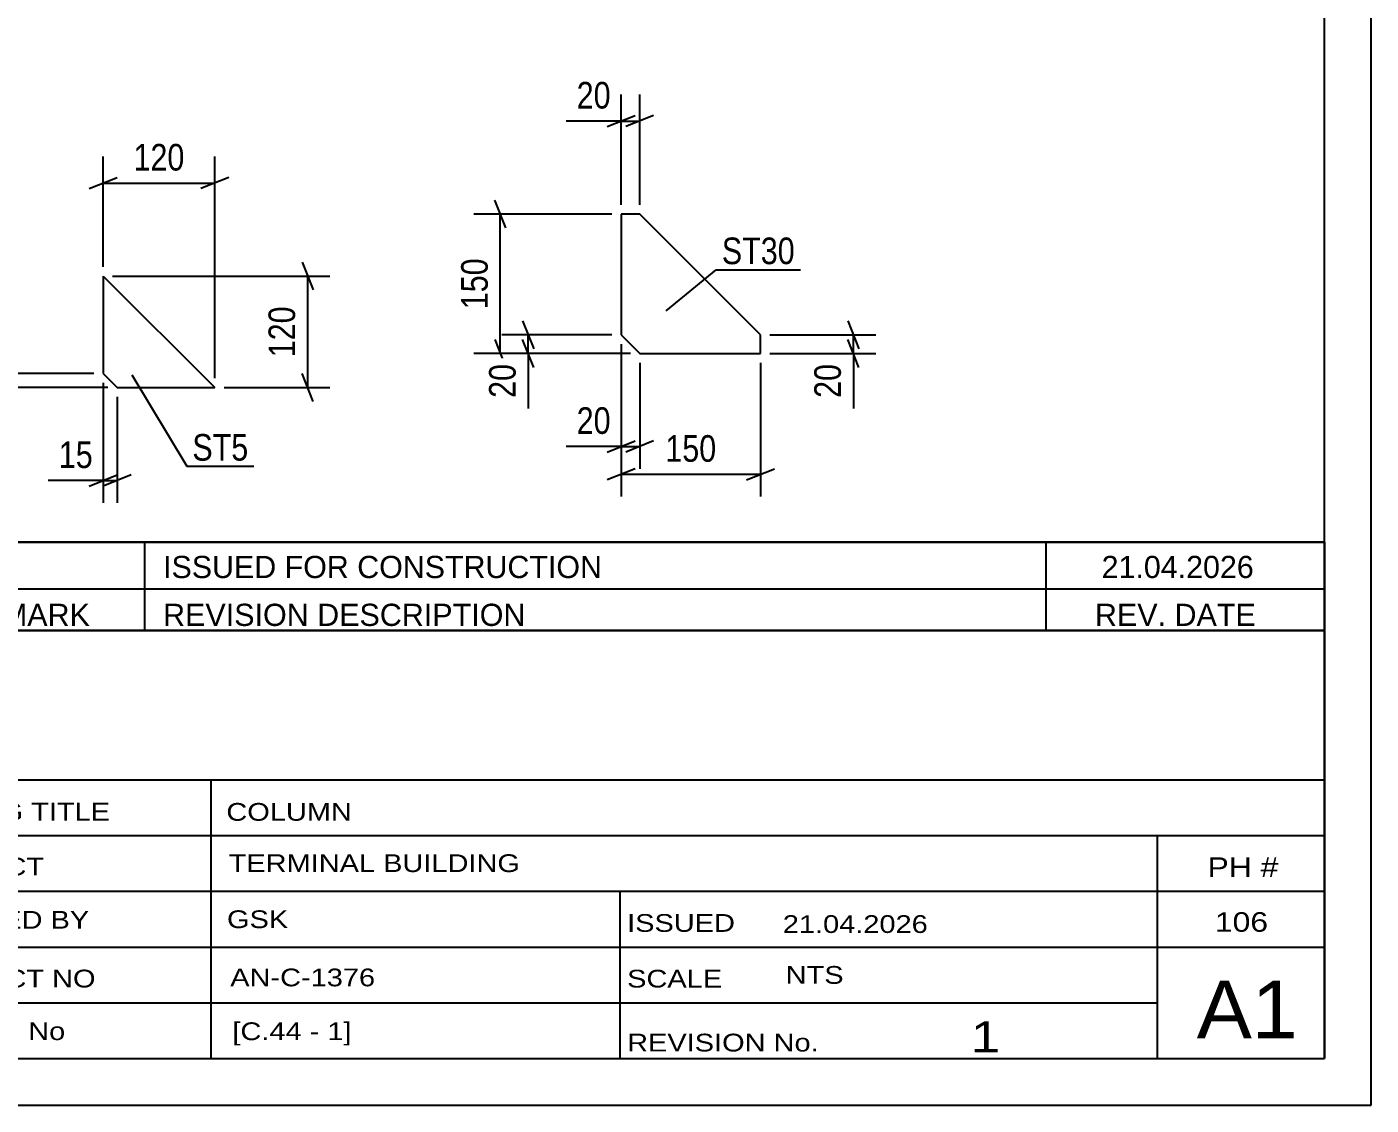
# Model space of a CAD drawing. Header units: millimetres. Extents: x 0 to 420, y 0 to 297.
# Drawn here: x 275.3 to 420, y 0 to 116 of the extents above; entities that cross this region are included whole.
import ezdxf

# ---------------------------------------------------------------- set-up
doc = ezdxf.new("R2010")
doc.units = ezdxf.units.MM
doc.styles.add('Arial Narrow', font='ARIALN.TTF', dxfattribs={"height": 0.2})

# ---------------------------------------------------------------- blocks, each defined once
blk = doc.blocks.new('Unknown-284859404-1134')
at = {"color": 5, "linetype": 'Continuous'}
for p, q in [((420, 0), (420, 297)), ((415, 5), (415, 292)), ((5, 5), (415, 5)), ((0, 0), (420, 0))]:
    blk.add_line(p, q, dxfattribs=at)
blk = doc.blocks.new('Part-284859404-5573 - 5572')
at = {"color": 2, "linetype": 'Continuous'}
for p, q in [((341.29, 95.86), (339.29, 95.86)), ((339.29, 95.86), (339.29, 82.86)), ((354.29, 82.86), (341.29, 95.86)), ((339.29, 82.86), (341.29, 80.86)), ((354.29, 80.86), (354.29, 82.86)), ((341.29, 80.86), (354.29, 80.86))]:
    blk.add_line(p, q, dxfattribs=at)
blk = doc.blocks.new('Part-284859404-5630 - 5629')
at = {"color": 2, "linetype": 'Continuous'}
for p, q in [((283.56, 89.19), (283.56, 78.69)), ((283.56, 89.19), (295.56, 77.19)), ((283.56, 78.69), (285.06, 77.19)), ((285.06, 77.19), (295.56, 77.19))]:
    blk.add_line(p, q, dxfattribs=at)
blk = doc.blocks.new('StraightDimension-284859404-5780 - 5572')
at = {"color": 7, "linetype": 'Continuous'}
for p, q in [((326.89, 94.36), (325.69, 97.36)), ((338.29, 95.86), (323.44, 95.86)), ((326.29, 80.86), (326.29, 95.86)), ((325.69, 82.36), (326.89, 79.36)), ((340.29, 80.86), (323.44, 80.86))]:
    blk.add_line(p, q, dxfattribs=at)
at = {"color": 0}
blk.add_wipeout([(325.54, 91.7), (321.34, 91.7), (321.34, 85.02), (325.54, 85.02)], dxfattribs=at)
at = {"color": 3, "style": 'Arial Narrow'}
blk.add_text('150', height=2.863, rotation=90.0002, dxfattribs=at).set_placement((324.94, 85.62))
blk = doc.blocks.new('StraightDimension-284859404-5772 - 5572')
at = {"color": 7, "linetype": 'Continuous'}
for p, q in [((328.69, 84.36), (329.89, 81.36)), ((338.29, 82.86), (326.44, 82.86)), ((329.29, 80.86), (329.29, 82.86)), ((329.89, 79.36), (328.69, 82.36)), ((340.29, 80.86), (326.44, 80.86)), ((329.29, 80.86), (329.29, 74.95)), ((329.29, 80.86), (329.29, 74.95))]:
    blk.add_line(p, q, dxfattribs=at)
at = {"color": 0}
blk.add_wipeout([(328.54, 80.33), (324.34, 80.33), (324.34, 75.48), (328.54, 75.48)], dxfattribs=at)
at = {"color": 3, "style": 'Arial Narrow'}
blk.add_text('20', height=2.863, rotation=90.0002, dxfattribs=at).set_placement((327.94, 76.08))
blk = doc.blocks.new('StraightDimension-284859404-5764 - 5572')
at = {"color": 7, "linetype": 'Continuous'}
for p, q in [((339.29, 81.86), (339.29, 68.46)), ((341.29, 79.86), (341.29, 68.46)), ((337.79, 70.26), (340.79, 71.46)), ((342.79, 71.46), (339.79, 70.26)), ((339.29, 70.86), (333.38, 70.86)), ((339.29, 70.86), (333.38, 70.86)), ((339.29, 70.86), (341.29, 70.86))]:
    blk.add_line(p, q, dxfattribs=at)
at = {"color": 0}
blk.add_wipeout([(338.76, 71.61), (338.76, 75.81), (333.91, 75.81), (333.91, 71.61)], dxfattribs=at)
at = {"color": 3, "style": 'Arial Narrow'}
blk.add_text('20', height=2.863, dxfattribs=at).set_placement((334.51, 72.21))
blk = doc.blocks.new('StraightDimension-284859404-5776 - 5572')
at = {"color": 7, "linetype": 'Continuous'}
for p, q in [((339.29, 81.86), (339.29, 65.46)), ((354.29, 79.86), (354.29, 65.46)), ((340.79, 68.46), (337.79, 67.26)), ((352.79, 67.26), (355.79, 68.46)), ((339.29, 67.86), (354.29, 67.86))]:
    blk.add_line(p, q, dxfattribs=at)
at = {"color": 0}
blk.add_wipeout([(350.13, 68.61), (350.13, 72.81), (343.45, 72.81), (343.45, 68.61)], dxfattribs=at)
at = {"color": 3, "style": 'Arial Narrow'}
blk.add_text('150', height=2.863, dxfattribs=at).set_placement((344.05, 69.21))
blk = doc.blocks.new('StraightDimension-284859404-5768 - 5572')
at = {"color": 7, "linetype": 'Continuous'}
for p, q in [((363.69, 84.36), (364.89, 81.36)), ((355.29, 82.86), (366.69, 82.86)), ((364.29, 80.86), (364.29, 82.86)), ((364.89, 79.36), (363.69, 82.36)), ((355.29, 80.86), (366.69, 80.86)), ((364.29, 80.86), (364.29, 74.95)), ((364.29, 80.86), (364.29, 74.95))]:
    blk.add_line(p, q, dxfattribs=at)
at = {"color": 0}
blk.add_wipeout([(363.54, 80.33), (359.34, 80.33), (359.34, 75.48), (363.54, 75.48)], dxfattribs=at)
at = {"color": 3, "style": 'Arial Narrow'}
blk.add_text('20', height=2.863, rotation=90.0002, dxfattribs=at).set_placement((362.94, 76.08))
blk = doc.blocks.new('StraightDimension-284859404-5760 - 5572')
at = {"color": 7, "linetype": 'Continuous'}
for p, q in [((339.29, 96.86), (339.29, 108.71)), ((341.29, 96.86), (341.29, 108.71)), ((339.29, 105.86), (333.38, 105.86)), ((339.29, 105.86), (333.38, 105.86)), ((337.79, 105.26), (340.79, 106.46)), ((339.29, 105.86), (341.29, 105.86)), ((342.79, 106.46), (339.79, 105.26))]:
    blk.add_line(p, q, dxfattribs=at)
at = {"color": 0}
blk.add_wipeout([(338.76, 106.61), (338.76, 110.81), (333.91, 110.81), (333.91, 106.61)], dxfattribs=at)
at = {"color": 3, "style": 'Arial Narrow'}
blk.add_text('20', height=2.863, dxfattribs=at).set_placement((334.51, 107.21))
blk = doc.blocks.new('StraightDimension-284859404-5924 - 5629')
at = {"color": 7, "linetype": 'Continuous'}
for p, q in [((272.96, 80.19), (274.16, 77.19)), ((282.56, 78.69), (270.71, 78.69)), ((274.16, 75.69), (272.96, 78.69)), ((273.56, 77.19), (273.56, 78.69)), ((284.06, 77.19), (270.71, 77.19)), ((273.56, 77.19), (273.56, 71.29)), ((273.56, 77.19), (273.56, 71.29))]:
    blk.add_line(p, q, dxfattribs=at)
at = {"color": 0}
blk.add_wipeout([(272.81, 76.67), (268.61, 76.67), (268.61, 71.81), (272.81, 71.81)], dxfattribs=at)
at = {"color": 3, "style": 'Arial Narrow'}
blk.add_text('15', height=2.863, rotation=90.0002, dxfattribs=at).set_placement((272.21, 72.41))
blk = doc.blocks.new('StraightDimension-284859404-5916 - 5629')
at = {"color": 7, "linetype": 'Continuous'}
for p, q in [((283.56, 77.69), (283.56, 64.79)), ((285.06, 76.19), (285.06, 64.79)), ((283.56, 67.19), (277.65, 67.19)), ((283.56, 67.19), (277.65, 67.19)), ((282.06, 66.59), (285.06, 67.79)), ((286.56, 67.79), (283.56, 66.59)), ((283.56, 67.19), (285.06, 67.19))]:
    blk.add_line(p, q, dxfattribs=at)
at = {"color": 0}
blk.add_wipeout([(283.03, 67.94), (283.03, 72.14), (278.18, 72.14), (278.18, 67.94)], dxfattribs=at)
at = {"color": 3, "style": 'Arial Narrow'}
blk.add_text('15', height=2.863, dxfattribs=at).set_placement((278.78, 68.54))
blk = doc.blocks.new('StraightDimension-284859404-5928 - 5629')
at = {"color": 7, "linetype": 'Continuous'}
for p, q in [((304.96, 90.69), (306.16, 87.69)), ((284.56, 89.19), (307.96, 89.19)), ((305.56, 77.19), (305.56, 89.19)), ((306.16, 75.69), (304.96, 78.69)), ((296.56, 77.19), (307.96, 77.19))]:
    blk.add_line(p, q, dxfattribs=at)
at = {"color": 0}
blk.add_wipeout([(304.81, 86.54), (300.61, 86.54), (300.61, 79.85), (304.81, 79.85)], dxfattribs=at)
at = {"color": 3, "style": 'Arial Narrow'}
blk.add_text('120', height=2.863, rotation=90.0002, dxfattribs=at).set_placement((304.21, 80.45))
blk = doc.blocks.new('StraightDimension-284859404-5920 - 5629')
at = {"color": 7, "linetype": 'Continuous'}
for p, q in [((283.56, 90.19), (283.56, 102.04)), ((295.56, 78.19), (295.56, 102.04)), ((282.06, 98.59), (285.06, 99.79)), ((283.56, 99.19), (295.56, 99.19)), ((297.06, 99.79), (294.06, 98.59))]:
    blk.add_line(p, q, dxfattribs=at)
at = {"color": 0}
blk.add_wipeout([(292.9, 99.94), (292.9, 104.14), (286.22, 104.14), (286.22, 99.94)], dxfattribs=at)
at = {"color": 3, "style": 'Arial Narrow'}
blk.add_text('120', height=2.863, dxfattribs=at).set_placement((286.82, 100.54))
blk = doc.blocks.new('Unknown-284859404-8051')
at = {"color": 7, "linetype": 'Continuous'}
for p, q in [((255, 60.55), (415, 60.55)), ((415, 60.55), (255, 60.55)), ((288, 60.55), (288, 55.55)), ((385, 60.55), (385, 55.55)), ((415, 60.55), (415, 55.55)), ((255, 55.55), (415, 55.55)), ((255, 55.55), (415, 55.55)), ((288, 55.55), (288, 51.05)), ((385, 55.55), (385, 51.05)), ((415, 55.55), (415, 51.05)), ((415, 51.05), (255, 51.05))]:
    blk.add_line(p, q, dxfattribs=at)
at = {"color": 7, "linetype": 'Continuous', "style": 'Arial Narrow'}
for s, height, width, p in [('ISSUED FOR CONSTRUCTION', 2.3861, 1.196471, (290, 56.7)), ('21.04.2026', 2.386, 1.196471, (391, 56.7)), ('REV MARK', 2.386, 1.2, (265, 51.55)), ('REVISION DESCRIPTION', 2.3861, 1.2, (290, 51.55)), ('REV. DATE', 2.386, 1.2, (390.28, 51.55))]:
    blk.add_text(s, height=height, dxfattribs=dict(at, width=width)).set_placement(p)
blk = doc.blocks.new('Unknown-284859404-8050')
at = {"color": 7, "linetype": 'Continuous'}
for p, q in [((255, 51.05), (415, 51.05)), ((415, 51), (415, 5)), ((255, 35), (415, 35)), ((295.14, 35), (295.14, 5)), ((255, 29), (415, 29)), ((397, 5.05), (397, 29.05)), ((255, 23), (415, 23)), ((339.14, 23), (339.14, 5)), ((255, 17), (415, 17)), ((255, 11), (397, 11)), ((255, 5), (415, 5))]:
    blk.add_line(p, q, dxfattribs=at)
at = {"color": 7, "style": 'Arial Narrow'}
for s, height, width, p in [('DRAWING TITLE', 1.9089, 1.425378, (259.88, 30.61)), ('COLUMN', 1.909, 1.425378, (296.81, 30.59)), ('CONTRACT', 1.909, 1.425378, (259.88, 24.71)), ('TERMINAL BUILDING', 1.9089, 1.425378, (297.06, 25.07)), ('MODELLED BY', 1.9089, 1.425378, (259.88, 18.98)), ('GSK', 1.909, 1.425378, (296.88, 19.04)), ('ISSUED', 1.909, 1.425378, (339.94, 18.64)), ('21.04.2026', 1.909, 1.425378, (356.69, 18.52)), ('CONTRACT NO', 1.9089, 1.425378, (259.88, 12.66)), ('AN-C-1376', 1.909, 1.425378, (297.23, 12.78)), ('SCALE', 1.909, 1.425378, (339.94, 12.65)), ('A1', 6.204, 1.25, (401.24, 7.2)), ('DRAWING No', 1.909, 1.425378, (259.56, 7)), ('[C.44 - 1]', 1.909, 1.425378, (297.46, 6.99)), ('1', 3.34, 1.5, (376.91, 5.68)), ('REVISION No.', 1.9089, 1.425378, (339.94, 5.77))]:
    blk.add_text(s, height=height, dxfattribs=dict(at, width=width)).set_placement(p)
at = {"color": 7, "linetype": 'Continuous', "style": 'Arial Narrow'}
for s, height, width, p in [('PH #', 2.1, 1.42538, (402.4, 24.55)), ('106', 2.1, 1.42538, (403.19, 18.65)), ('NTS', 1.909, 1.425378, (357, 13.05))]:
    blk.add_text(s, height=height, dxfattribs=dict(at, width=width)).set_placement(p)
blk = doc.blocks.new('Mark-284859404-7623 - 5572')
at = {"color": 0}
blk.add_wipeout([(357.98, 90.47), (357.98, 93.47), (350.13, 93.47), (350.13, 90.47)], dxfattribs=at)
blk.add_wipeout([(357.98, 90.47), (357.98, 93.47), (350.13, 93.47), (350.13, 90.47)], dxfattribs=at)
at = {"color": 30, "linetype": 'Continuous'}
for p, q in [((344.13, 85.45), (349.53, 89.87)), ((349.53, 89.87), (358.58, 89.87))]:
    blk.add_line(p, q, dxfattribs=at)
at = {"color": 3, "style": 'Arial Narrow'}
blk.add_text('ST30', height=2.863, dxfattribs=at).set_placement((350.13, 90.47))
blk = doc.blocks.new('Mark-284859404-6115 - 5629')
at = {"color": 0}
blk.add_wipeout([(299.18, 69.33), (299.18, 72.33), (293.15, 72.33), (293.15, 69.33)], dxfattribs=at)
blk.add_wipeout([(299.18, 69.33), (299.18, 72.33), (293.15, 72.33), (293.15, 69.33)], dxfattribs=at)
at = {"color": 30, "linetype": 'Continuous'}
for p, q in [((286.64, 78.55), (292.55, 68.73)), ((292.55, 68.73), (299.78, 68.73))]:
    blk.add_line(p, q, dxfattribs=at)
at = {"color": 3, "style": 'Arial Narrow'}
blk.add_text('ST5', height=2.863, dxfattribs=at).set_placement((293.15, 69.33))

msp = doc.modelspace()

# ---------------------------------------------------------------- block references
for name in ['Unknown-284859404-1134', 'Part-284859404-5573 - 5572', 'Part-284859404-5630 - 5629', 'Unknown-284859404-8051', 'Unknown-284859404-8050']:
    msp.add_blockref(name, (0, 0))

# ---------------------------------------------------------------- next in the draw order: block references
for name in ['StraightDimension-284859404-5780 - 5572', 'Mark-284859404-7623 - 5572', 'StraightDimension-284859404-5924 - 5629']:
    msp.add_blockref(name, (0, 0))

# ---------------------------------------------------------------- next in the draw order: block references
for name in ['StraightDimension-284859404-5760 - 5572', 'StraightDimension-284859404-5772 - 5572', 'StraightDimension-284859404-5916 - 5629']:
    msp.add_blockref(name, (0, 0))

# ---------------------------------------------------------------- next in the draw order: block references
for name in ['StraightDimension-284859404-5928 - 5629', 'StraightDimension-284859404-5764 - 5572']:
    msp.add_blockref(name, (0, 0))

# ---------------------------------------------------------------- next in the draw order: block references
for name in ['StraightDimension-284859404-5920 - 5629', 'StraightDimension-284859404-5776 - 5572']:
    msp.add_blockref(name, (0, 0))

# ---------------------------------------------------------------- next in the draw order: block references
for name in ['StraightDimension-284859404-5768 - 5572', 'Mark-284859404-6115 - 5629']:
    msp.add_blockref(name, (0, 0))

doc.saveas('drawing.dxf')
